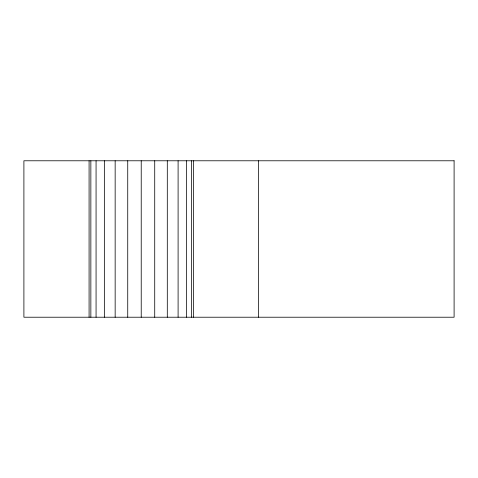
<?xml version="1.0" encoding="UTF-8"?>
<svg xmlns="http://www.w3.org/2000/svg" width="478" height="478" viewBox="0 0 478 478"><rect width="100%" height="100%" fill="white"/><g stroke="black" fill="none" stroke-linecap="round" stroke-linejoin="round"><path stroke-width="0.72" d="M258.556 160.781L258.556 317.219M193.375 160.781L193.375 317.219M191.594 160.781L191.594 317.219M186.384 160.781L186.384 317.219M178.097 160.781L178.097 317.219M167.3 160.781L167.3 317.219M154.723 160.781L154.723 317.219M141.225 160.781L141.225 317.219M127.734 160.781L127.734 317.219M115.156 160.781L115.156 317.219M104.353 160.781L104.353 317.219M96.066 160.781L96.066 317.219M90.856 160.781L90.856 317.219M89.081 160.781L89.081 317.219M454.1 160.781L23.9 160.781L23.9 317.219L454.1 317.219L454.1 160.781"/></g></svg>
